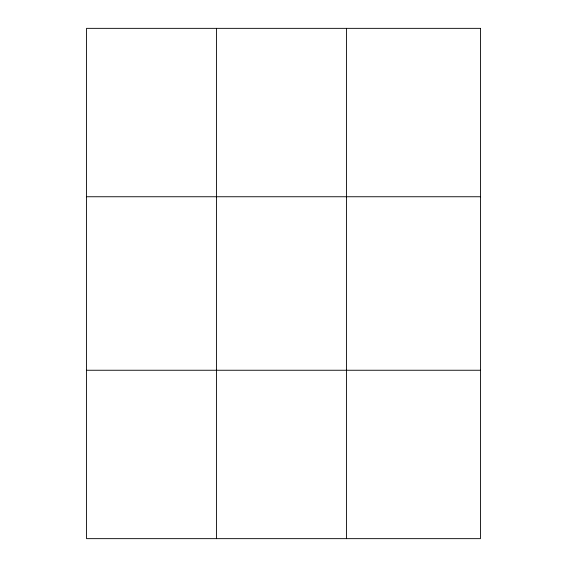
<?xml version="1.0" encoding="UTF-8"?>
<svg xmlns="http://www.w3.org/2000/svg" width="567" height="567" viewBox="0 0 567 567"><rect width="100%" height="100%" fill="white"/><g stroke="black" fill="none" stroke-linecap="round" stroke-linejoin="round"><path stroke-width="0.85" d="M216.537 28.35L216.537 538.65M346.522 28.35L346.522 538.65M86.553 196.749L480.447 196.749M86.553 370.251L480.447 370.251M480.447 28.35L480.447 538.65L86.553 538.65L86.553 28.35L480.447 28.35"/></g></svg>
